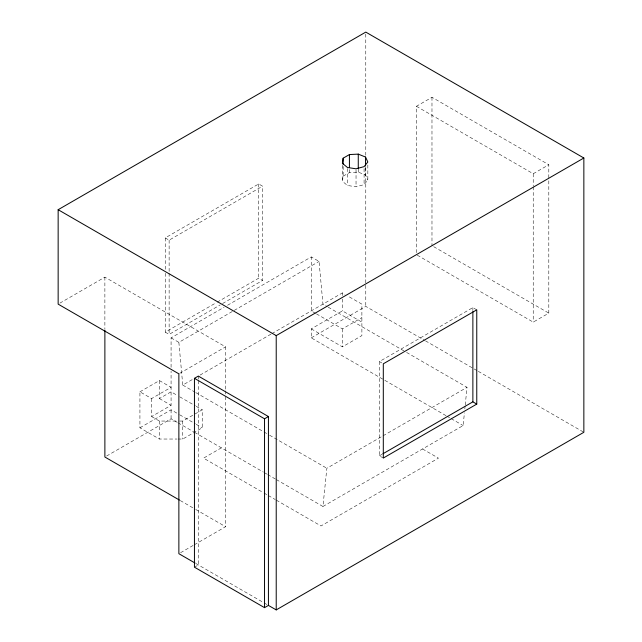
<?xml version="1.0" encoding="UTF-8"?>
<svg xmlns="http://www.w3.org/2000/svg" width="642" height="642" viewBox="0 0 642 642"><rect width="100%" height="100%" fill="white"/><g stroke="black" fill="none" stroke-linecap="round" stroke-linejoin="round"><path stroke-width="0.48" stroke-dasharray="3.21 2.41" d="M276.341 479.574L322.95 506.482L326.842 468.259L382.223 436.287M322.95 506.482L463.131 425.542L464.431 412.806M464.832 408.882L465.129 405.945M465.233 404.966L467.031 387.327L406.274 352.249M367.834 165.002L367.834 179.993L364.086 184.631L356.037 186.798L347.466 185.474L342.379 181.277L343.149 176.173L343.149 166.182M165.235 269.303L165.235 237.901L258.694 183.949L262.586 186.196L262.586 280.442L221.049 304.42M59.883 303.136L104.879 277.159L225.591 346.857L225.591 389.822M165.235 237.901L169.127 240.156L262.586 186.196M416.409 252.675L416.409 106.291L431.978 97.303L548.806 164.745L548.806 178.781M343.149 176.173L349.425 172.546L358.268 172.104L365.539 175.041L367.834 179.993M165.235 273.291L165.235 332.155L216.29 302.679M217.157 302.173L258.694 278.195L262.586 280.442M165.235 332.155L169.127 334.402L220.19 304.926M171.077 367.304L171.077 337.861L224.066 307.269M227.541 305.263L311.266 256.928L319.05 261.422L322.95 304.139L327.284 306.643M171.077 337.861L178.869 342.363L233.383 310.88M234.25 310.383L319.05 261.422M139.924 391.821L159.393 380.578L171.077 387.327L151.608 398.562L139.924 391.821L139.924 427.797L159.393 439.032L176.919 439.032M179.728 373.331L225.591 346.857M416.409 106.291L533.229 173.741L548.806 164.745M159.393 380.578L159.393 398.562L171.077 391.821L177.136 395.32M178.869 342.363L182.761 385.08L193.146 379.077M200.063 375.08L271.028 334.113M271.895 333.615L342.419 292.896L344.955 294.365M151.608 398.562L151.608 416.554L171.077 405.311L171.077 371.228M139.924 427.797L171.077 409.805L178.869 414.307M446.005 415.655L311.266 337.861L311.266 328.873L342.419 310.888L361.887 322.123M106.596 456.029L171.077 418.801L177.152 422.308M311.266 337.861L365.779 306.386L424.627 340.364M179.84 421.048L182.761 421.048L202.23 409.805L202.23 427.797L182.761 439.032L177.89 439.032M316.458 313.882L342.419 328.873L361.887 317.63M311.266 328.873L342.419 346.857L361.887 335.614L361.887 304.139L348.341 296.323M221.394 447.851L203.554 458.147L263.14 492.542M383.306 458.051L379.414 455.804L379.414 361.558L472.873 307.598L476.765 309.845M417.268 255.179L533.229 322.123L548.806 313.135L548.806 179.784M180.579 552.706L193.459 545.267M194.317 544.777L225.591 526.713L225.591 395.817M383.089 435.79L467.031 387.327M379.414 455.804L382.006 454.303M194.446 567.183L198.338 564.936L198.338 380.08M151.608 416.554L159.393 421.048L178.869 421.048M433.711 246.68L548.806 313.135M425.494 340.862L477.415 370.835M478.282 371.341L583.851 432.291M328.158 307.149L405.407 351.744M315.591 313.384L311.266 310.888L311.266 256.928M379.414 361.558L381.749 362.907M446.864 416.152L450.291 418.127M451.141 418.624L463.131 425.542M422.556 448.975L438.446 458.147L321 525.95L276.092 500.022M182.761 385.08L194.911 392.093M195.778 392.591L268.685 434.682M269.56 435.188L326.842 468.259M179.728 396.82L195.304 405.808M196.171 406.306L202.23 409.805M159.393 398.562L171.077 405.311M179.728 414.804L195.304 423.792M196.171 424.298L202.23 427.797M178.019 422.805L193.635 431.825M194.502 432.323L263.389 472.095M264.255 472.592L266.847 474.093M267.706 474.59L275.474 479.076M264.006 493.04L267.457 495.038M268.324 495.536L275.233 499.524M180.282 500.559L194.887 508.986M195.746 509.483L225.591 526.713M195.794 563.467L263.236 602.405M264.103 602.902L267.562 604.9M533.229 173.741L533.229 185.771M533.229 186.774L533.229 322.123M472.873 307.598L472.873 310.608M431.978 97.303L431.978 245.685M365.779 34.098L365.779 155.228M365.779 167.241L365.779 284.366M365.779 285.369L365.779 306.386M365.539 168.043L365.539 175.041M364.086 168.645L364.086 184.631M358.268 169.103L358.268 172.104M356.037 169.809L356.037 186.798M349.425 169.552L349.425 172.546M347.466 168.485L347.466 185.474M342.379 165.291L342.379 181.277M342.419 292.896L342.419 295.537M342.419 299.044L342.419 310.888M342.419 328.873L342.419 346.857M258.694 183.949L258.694 278.195M225.591 390.817L225.591 394.814M198.338 376.084L198.338 379.077M182.761 421.048L182.761 439.032M171.077 409.805L171.077 418.801M169.127 240.156L169.127 272.24M169.127 273.243L169.127 334.402M159.393 421.048L159.393 439.032M104.879 277.159L104.879 329.121"/><path stroke-width="0.96" d="M343.149 158.189L342.379 163.293L347.466 167.49L356.037 168.814L364.086 166.647L367.834 162.001L365.539 157.057L358.268 154.12L349.425 154.561L343.149 158.189L343.149 164.183M194.951 562.978L178.869 553.693L178.869 373.837L58.149 304.139L58.149 209.709L365.779 32.1L583.851 158.004L583.851 432.291L276.221 609.9L268.428 605.406L264.536 607.653L194.446 567.183L194.446 378.331L198.338 376.084L268.428 416.546L268.428 605.406M58.149 209.709L276.221 335.614L583.851 158.004M194.446 378.331L264.536 418.801L268.428 416.546M382.873 453.806L472.873 401.844L476.765 404.099L476.765 309.845L383.306 363.805L383.306 458.051L476.765 404.099M179.423 500.062L104.879 457.024L104.879 330.116M472.873 311.611L472.873 401.844M365.539 157.057L365.539 166.045M358.268 154.12L358.268 168.108M349.425 154.561L349.425 167.554M276.221 335.614L276.221 609.9M264.536 418.801L264.536 607.653"/></g></svg>
